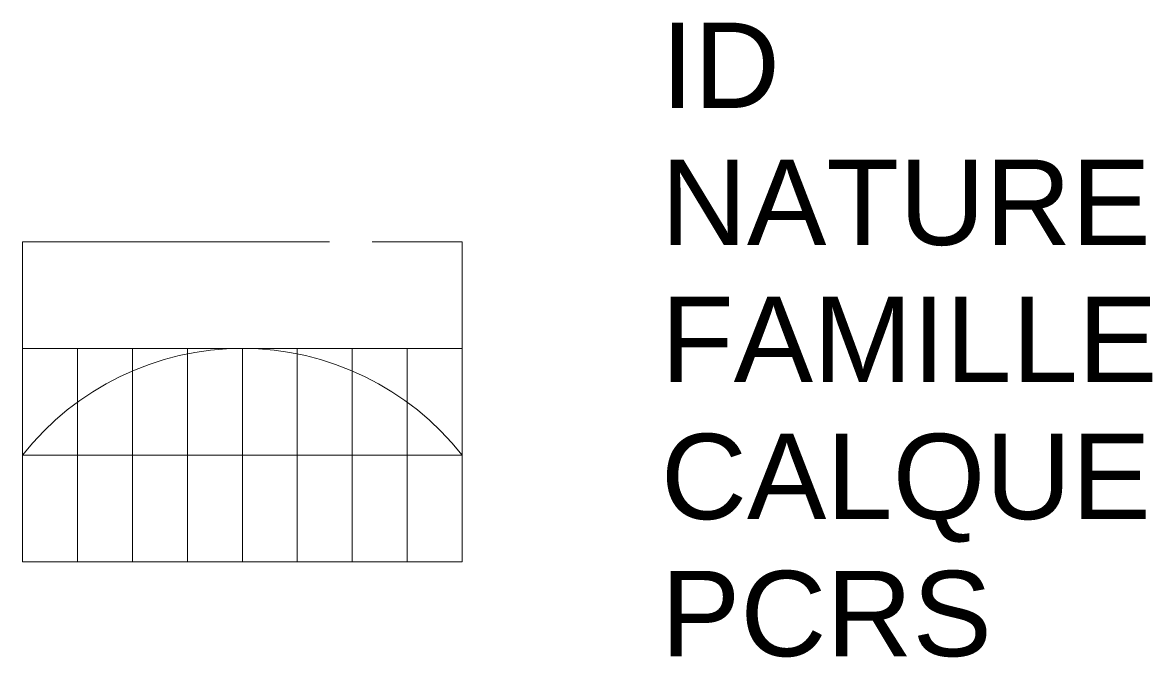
# Model space of a CAD drawing. Header units: metres. Extents: x 0 to 2.65, y -0.47 to 1.01.
import ezdxf

# ---------------------------------------------------------------- set-up
doc = ezdxf.new("R2010")
doc.units = ezdxf.units.M
doc.linetypes.add('Socle_Continu', pattern=[2.5, 2.5, 0])
doc.layers.add('EAUPL_SCS', color=5, linetype='Socle_Continu', lineweight=13, true_color=0x0000ff)
doc.styles.get("Standard").update_dxf_attribs({"font": 'arial.ttf'})

msp = doc.modelspace()

# ---------------------------------------------------------------- linework, layer by layer
at = {"layer": 'EAUPL_SCS', "linetype": 'Socle_Continu'}
for p, q in [((1.0303, 0.2504), (0, 0.2504)), ((0.1288, 0.2504), (0.1288, -0.2496)), ((0.2576, -0.2496), (0.2576, 0.2504)), ((0.3864, 0.2504), (0.3864, -0.2496)), ((0.5152, -0.2496), (0.5152, 0.2504)), ((0.6439, 0.2504), (0.6439, -0.2496)), ((0.7727, -0.2496), (0.7727, 0.2504)), ((0.9015, 0.2504), (0.9015, -0.2496)), ((0, 0.0004), (1.0303, 0.0004))]:
    msp.add_line(p, q, dxfattribs=at)
at = {"layer": 'EAUPL_SCS', "linetype": 'Socle_Continu', "flags": 128}
msp.add_lwpolyline([(1.0303, -0.2496), (0, -0.2496), (0, 0.5004), (1.0303, 0.5004)], close=True, dxfattribs=at)
at = {"layer": 'EAUPL_SCS', "linetype": 'Socle_Continu'}
msp.add_arc((0.5152, -0.4054), 0.6558, 38.2258, 141.7742, dxfattribs=at)

# ---------------------------------------------------------------- texts
at = {"layer": 'EAUPL_SCS', "linetype": 'Socle_Continu', "flags": 9}
for tag, p, s in [('ID', (1.4963, 0.814), 'BP_0093'), ('NATURE', (1.4963, 0.4928), 'Grille avaloir'), ('FAMILLE', (1.4963, 0.1715), 'Eau pluviale'), ('CALQUE', (1.4963, -0.1498), 'EAUPL_SCS'), ('PCRS', (1.4963, -0.4711), 'AffleurantSymbole')]:
    msp.add_attdef(tag, p, s, height=0.2, dxfattribs=at)

doc.saveas('drawing.dxf')
